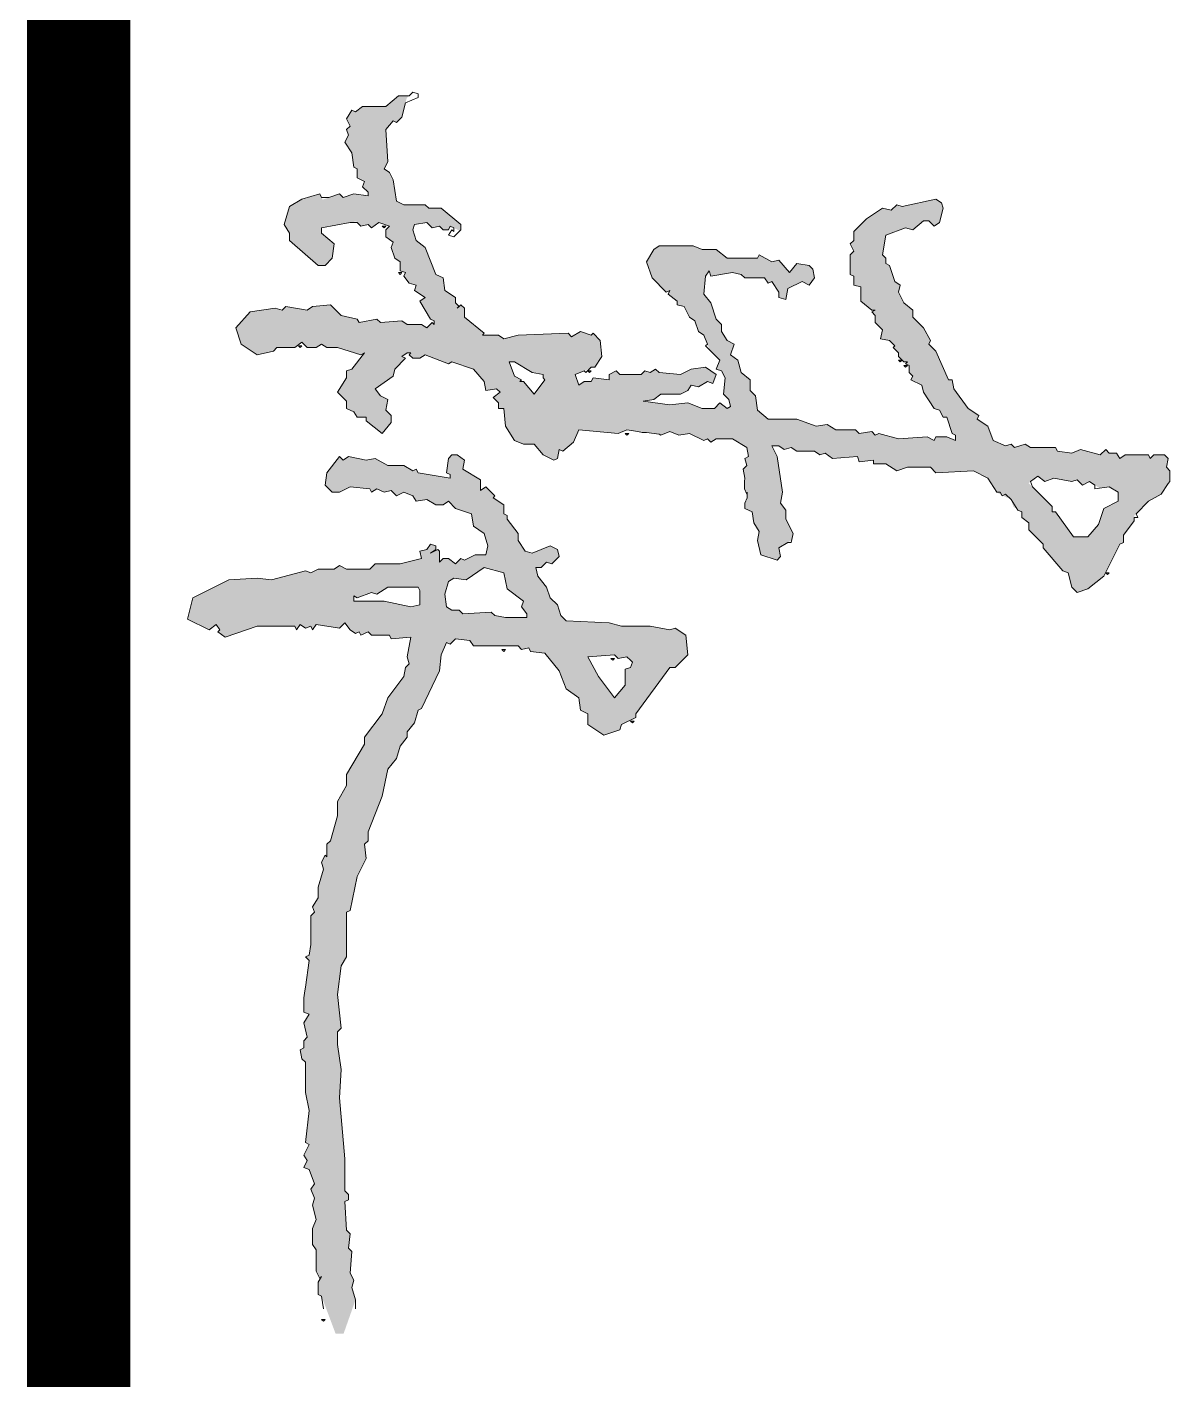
# Model space of a CAD drawing. Extents: x 1188826 to 1909461, y 608442 to 1651179.
# Drawn here: x 1314073.3 to 1314228.1, y 622361.6 to 622544.8 of the extents above; entities that cross this region are included whole.
import ezdxf

# ---------------------------------------------------------------- set-up
doc = ezdxf.new("R2010")
doc.units = 0
doc.header["$LTSCALE"] = 1000
doc.header["$MEASUREMENT"] = 0
doc.layers.add('图框', color=140, linetype='Continuous')
doc.layers.add('签名', color=7, linetype='Continuous', lineweight=18)

# ---------------------------------------------------------------- blocks, each defined once
blk = doc.blocks.new('tq123')
at = {"layer": '签名'}
h = blk.add_hatch(color=2, dxfattribs=at)
h.dxf.hatch_style = 1
h.paths.add_polyline_path([(-868.46, 7061.56), (-874.5, 7061.56), (-876.92, 7059.14), (-875.71, 7057.93), (-878.13, 7055.51), (-881.76, 7055.51), (-886.6, 7048.25), (-895.07, 7047.04), (-897.49, 7042.21), (-915.63, 7034.95), (-920.47, 7028.9), (-927.73, 7026.48), (-931.36, 7027.69), (-932.56, 7036.16), (-928.94, 7039.79), (-930.15, 7044.62), (-927.73, 7047.04), (-927.73, 7050.67), (-930.15, 7051.88), (-926.92, 7058.33), (-927.73, 7059.14), (-931.36, 7059.14), (-942.24, 7045.83), (-942.24, 7037.37), (-944.66, 7034.95), (-944.66, 7020.43), (-947.08, 7015.59), (-961.6, 7013.18), (-966.43, 7010.76), (-968.85, 7007.13), (-973.69, 7009.55), (-995.46, 7008.34), (-1001.51, 7013.18), (-1000.3, 7015.59), (-1003.93, 7019.22), (-1016.83, 7022.45), (-1018.45, 7024.06), (-1018.45, 7016.8), (-1011.19, 7008.34), (-1011.19, 6992.61), (-1007.56, 6987.77), (-1008.77, 6985.35), (-1002.72, 6981.73), (-997.88, 6984.14), (-995.46, 6981.73), (-991.84, 6982.94), (-987, 6980.52), (-979.74, 6985.35), (-970.06, 6986.56), (-968.85, 6988.98), (-962.8, 6988.98), (-960.39, 6993.82), (-956.76, 6992.61), (-953.13, 6996.24), (-950.71, 6996.24), (-951.92, 6986.56), (-949.5, 6979.31), (-951.92, 6976.89), (-948.12, 6965.48), (-951.92, 6963.58), (-948.29, 6951.49), (-943.45, 6943.02), (-931.36, 6939.39), (-925.31, 6943.02), (-920.47, 6943.02), (-903.53, 6962.37), (-903.53, 6967.21), (-908.37, 6972.05), (-918.05, 6973.26), (-925.31, 6964.79), (-928.94, 6964.79), (-933.33, 6988.22), (-930.15, 6991.4), (-931.36, 6996.24), (-928.94, 6998.66), (-932.56, 7003.5), (-930.15, 7010.76), (-927.73, 7008.34), (-922.89, 7008.34), (-919.26, 7013.18), (-915.63, 7011.97), (-908.37, 7014.38), (-905.95, 7018.01), (-899.91, 7018.01), (-898.7, 7021.64), (-896.28, 7020.43), (-891.44, 7024.06), (-890.23, 7028.9), (-886.6, 7027.69), (-881.76, 7034.95), (-879.34, 7031.32), (-867.25, 7038.58), (-866.04, 7041), (-863.62, 7041), (-864.83, 7039.79), (-861.2, 7036.16), (-863.62, 7032.53), (-863.62, 7022.85), (-866.04, 7019.22), (-864.83, 7004.71), (-867.25, 7002.29), (-864.83, 6990.19), (-867.25, 6988.98), (-869.67, 6978.1), (-876.92, 6970.84), (-875.71, 6958.74), (-873.29, 6955.11), (-875.71, 6940.6), (-873.29, 6938.18), (-874.5, 6933.34), (-872.08, 6916.41), (-861.2, 6906.73), (-850.31, 6910.36), (-843.05, 6921.25), (-845.47, 6932.13), (-847.89, 6934.55), (-847.89, 6946.65), (-851.52, 6951.49), (-847.89, 6955.11), (-847.89, 6961.16), (-850.31, 6964.79), (-847.89, 6968.42), (-847.89, 6975.68), (-843.05, 6991.4), (-844.26, 6993.82), (-833.38, 6985.35), (-832.17, 6981.73), (-827.33, 6981.73), (-817.65, 6975.68), (-811.6, 6981.73), (-806.77, 6981.73), (-804.35, 6986.56), (-800.72, 6988.98), (-800.72, 6995.03), (-798.3, 6995.03), (-789.83, 7005.92), (-797.09, 7011.97), (-801.93, 7011.97), (-805.56, 7008.34), (-812.81, 7009.55), (-815.23, 7004.71), (-820.07, 7001.08), (-828.54, 7013.18), (-833.38, 7014.38), (-840.64, 7021.64), (-841.84, 7019.22), (-844.26, 7022.85), (-844.26, 7025.27), (-843.05, 7024.06), (-840.64, 7026.48), (-840.64, 7031.32), (-843.05, 7034.95), (-837.01, 7050.67), (-838.22, 7053.09), (-833.38, 7067.61), (-824.91, 7074.86), (-818.86, 7076.07), (-820.07, 7083.33), (-817.65, 7085.75), (-814.02, 7080.91), (-810.4, 7084.54), (-806.77, 7084.54), (-806.77, 7088.17), (-800.05, 7088.84), (-799.51, 7089.38), (-799.07, 7088.94), (-794.67, 7089.38), (-784.99, 7095.43), (-782.57, 7101.48), (-782.57, 7108.73), (-775.32, 7114.78), (-771.69, 7122.04), (-772.9, 7124.46), (-778.95, 7125.67), (-777.74, 7128.09), (-783.78, 7135.34), (-792.25, 7138.97), (-789.83, 7165.58), (-792.25, 7171.63), (-790.52, 7182.05), (-790.48, 7184.69), (-789.28, 7193.15), (-788.62, 7194.62), (-791.04, 7200.66), (-788.62, 7206.71), (-789.83, 7213.97), (-784.99, 7223.65), (-786.2, 7226.06), (-783.78, 7228.48), (-786.2, 7232.11), (-786.2, 7243), (-780.16, 7252.68), (-774.11, 7253.89), (-772.9, 7251.47), (-768.06, 7252.68), (-765.64, 7250.26), (-759.59, 7251.47), (-757.83, 7251.3), (-752.99, 7251.3), (-748.71, 7252.68), (-748.1, 7252.93), (-744.47, 7252.93), (-742.66, 7251.47), (-739.03, 7251.47), (-736.61, 7256.3), (-729.35, 7257.51), (-723.3, 7261.14), (-717.26, 7259.93), (-707.58, 7262.35), (-703.95, 7273.24), (-706.37, 7275.66), (-712.42, 7274.45), (-717.7, 7283.25), (-722.09, 7284.13), (-731.77, 7279.29), (-737.82, 7279.29), (-742.66, 7275.66), (-749.92, 7276.87), (-774.11, 7273.24), (-781.36, 7269.61), (-781.36, 7274.45), (-778.95, 7278.08), (-780.16, 7282.92), (-777.74, 7286.54), (-777.74, 7298.64), (-775.32, 7302.27), (-776.53, 7305.9), (-772.9, 7310.74), (-774.11, 7327.67), (-770.48, 7328.88), (-771.69, 7338.56), (-769.27, 7338.56), (-769.27, 7347.02), (-764.43, 7354.28), (-766.85, 7361.54), (-766.85, 7377.26), (-763.22, 7380.89), (-764.43, 7406.3), (-759.59, 7415.97), (-749.92, 7422.02), (-747.69, 7426.04), (-745.08, 7431.7), (-740.12, 7433.35), (-736.61, 7438.95), (-732.98, 7438.95), (-729.35, 7443.79), (-724.51, 7443.79), (-714.84, 7453.47), (-712.42, 7453.47), (-696.69, 7466.78), (-695.48, 7470.4), (-685.81, 7472.82), (-682.18, 7476.45), (-684.6, 7483.71), (-693.06, 7494.6), (-714.84, 7505.48), (-716.05, 7507.9), (-720.88, 7507.9), (-730.56, 7515.16), (-734.19, 7515.16), (-743.87, 7524.84), (-748.71, 7533.3), (-757.78, 7539.35), (-764.43, 7539.35), (-766.85, 7536.93), (-772.9, 7538.14), (-775.32, 7535.72), (-775.32, 7528.46), (-772.9, 7526.05), (-775.32, 7524.84), (-775.32, 7509.11), (-772.9, 7505.48), (-776.53, 7503.06), (-776.53, 7498.22), (-778.95, 7495.81), (-775.32, 7492.18), (-778.95, 7478.87), (-776.53, 7472.82), (-777.74, 7463.15), (-780.16, 7461.94), (-780.16, 7445), (-782.57, 7441.37), (-780.16, 7434.12), (-782.57, 7431.7), (-781.36, 7428.07), (-784.99, 7419.6), (-794.67, 7415.97), (-799.51, 7408.71), (-801.93, 7409.92), (-806.77, 7402.67), (-820.07, 7392.99), (-826.12, 7391.78), (-826.12, 7389.36), (-845.47, 7380.89), (-850.31, 7376.06), (-852.73, 7377.26), (-861.2, 7372.43), (-868.46, 7365.17), (-873.29, 7365.17), (-878.13, 7359.12), (-885.39, 7355.49), (-890.23, 7356.7), (-892.65, 7353.07), (-903.53, 7349.44), (-904.74, 7347.02), (-908.37, 7347.02), (-910.79, 7344.61), (-924.1, 7347.02), (-928.94, 7360.33), (-927.73, 7365.17), (-933.77, 7372.43), (-933.77, 7376.06), (-930.15, 7379.68), (-932.56, 7383.31), (-942.24, 7385.73), (-945.87, 7384.52), (-948.29, 7380.89), (-943.45, 7357.91), (-944.66, 7354.28), (-941.03, 7350.65), (-942.24, 7344.61), (-934.98, 7333.72), (-926.52, 7325.25), (-920.47, 7325.25), (-918.05, 7322.83), (-913.21, 7325.25), (-910.79, 7322.83), (-897.49, 7322.83), (-896.28, 7325.25), (-890.23, 7325.25), (-889.02, 7330.09), (-879.34, 7330.09), (-873.29, 7337.35), (-873.29, 7339.77), (-872.08, 7337.35), (-869.67, 7339.77), (-864.83, 7339.77), (-859.99, 7344.61), (-853.94, 7343.4), (-852.73, 7349.44), (-849.1, 7353.07), (-847.89, 7351.86), (-844.26, 7355.49), (-841.84, 7355.49), (-838.22, 7359.12), (-838.22, 7361.54), (-837.01, 7360.33), (-835.8, 7362.75), (-830.96, 7362.75), (-828.54, 7365.17), (-826.12, 7363.96), (-822.49, 7371.22), (-817.65, 7372.43), (-806.77, 7379.68), (-805.56, 7383.31), (-800.72, 7385.73), (-800.72, 7388.15), (-789.83, 7391.78), (-788.62, 7394.2), (-784.99, 7394.2), (-787.41, 7388.15), (-787.41, 7380.89), (-784.99, 7379.68), (-787.41, 7374.85), (-786.2, 7355.49), (-789.83, 7342.19), (-788.62, 7339.77), (-791.04, 7337.35), (-789.83, 7328.88), (-792.25, 7326.46), (-792.25, 7313.16), (-795.88, 7307.11), (-794.67, 7299.85), (-799.51, 7286.54), (-799.51, 7267.19), (-805.56, 7259.93), (-815.23, 7258.72), (-818.86, 7255.1), (-826.12, 7255.1), (-830.96, 7249.05), (-839.43, 7246.63), (-843.05, 7241.79), (-850.31, 7244.21), (-852.73, 7239.37), (-858.78, 7235.74), (-863.62, 7235.74), (-867.25, 7232.11), (-878.13, 7228.48), (-884.18, 7223.65), (-896.28, 7224.86), (-899.91, 7227.27), (-896.28, 7228.48), (-898.7, 7243), (-897.49, 7249.05), (-895.07, 7251.47), (-895.07, 7264.77), (-891.44, 7267.19), (-892.65, 7269.61), (-885.39, 7274.45), (-881.76, 7274.45), (-880.55, 7279.29), (-887.81, 7280.5), (-892.65, 7290.17), (-890.23, 7295.01), (-895.07, 7298.64), (-901.12, 7297.43), (-903.53, 7295.01), (-904.74, 7286.54), (-898.7, 7281.71), (-907.16, 7274.45), (-905.95, 7269.61), (-910.79, 7261.14), (-908.37, 7259.93), (-908.37, 7239.37), (-914.42, 7232.11), (-914.42, 7222.44), (-916.84, 7216.39), (-916.84, 7193.41), (-914.42, 7189.78), (-905.95, 7184.94), (-895.07, 7188.57), (-885.39, 7198.24), (-886.6, 7200.66), (-884.18, 7199.45), (-879.34, 7205.5), (-876.92, 7205.5), (-875.71, 7210.34), (-868.46, 7213.97), (-866.04, 7217.6), (-858.78, 7220.02), (-856.36, 7223.65), (-846.28, 7227.68), (-839.43, 7234.53), (-833.38, 7232.11), (-832.17, 7235.74), (-827.33, 7238.16), (-816.44, 7236.95), (-812.81, 7240.58), (-807.98, 7241.79), (-806.77, 7239.37), (-810.4, 7234.53), (-806.77, 7230.9), (-806.77, 7222.44), (-810.4, 7212.76), (-809.19, 7200.66), (-811.6, 7182.52), (-812.81, 7189.78), (-816.44, 7194.62), (-816.44, 7207.92), (-818.86, 7212.76), (-822.49, 7215.18), (-821.28, 7220.02), (-824.91, 7226.06), (-823.7, 7229.69), (-829.75, 7232.11), (-834.59, 7224.86), (-833.38, 7215.18), (-829.75, 7207.92), (-830.96, 7193.41), (-833.38, 7190.99), (-830.96, 7187.36), (-832.17, 7183.73), (-829.75, 7181.31), (-829.75, 7166.79), (-832.17, 7164.38), (-829.75, 7159.54), (-826.12, 7159.54), (-827.33, 7148.65), (-824.91, 7147.44), (-824.91, 7142.6), (-822.49, 7138.97), (-829.75, 7136.55), (-833.78, 7146.63), (-834.59, 7147.44), (-834.59, 7149.86), (-841.84, 7154.7), (-852.73, 7153.49), (-857.57, 7148.65), (-856.36, 7147.44), (-858.78, 7140.18), (-855.15, 7134.14), (-857.57, 7131.72), (-856.36, 7097.85), (-853.94, 7088.17), (-856.36, 7084.54), (-856.36, 7073.66), (-857.57, 7074.86)])
h.paths.add_polyline_path([(-838.22, 7091.8), (-838.22, 7095.43), (-830.96, 7107.52), (-829.75, 7114.78), (-827.33, 7114.78), (-826.12, 7115.99), (-816.44, 7108.73), (-824.91, 7101.48), (-824.91, 7099.06), (-826.12, 7100.27), (-828.54, 7095.43)], flags=16)
h.paths.add_polyline_path([(-760.8, 7449.84), (-757.17, 7454.68), (-759.59, 7460.73), (-757.17, 7472.82), (-758.38, 7476.45), (-754.75, 7480.08), (-757.17, 7484.92), (-752.72, 7491.6), (-753.54, 7498.22), (-749.92, 7504.27), (-743.87, 7504.27), (-739.03, 7494.6), (-728.14, 7490.97), (-719.68, 7483.71), (-719.68, 7474.03), (-736.61, 7461.94), (-736.61, 7459.52), (-740.24, 7459.52), (-756.14, 7443.62)], flags=16)
h = blk.add_hatch(color=2, dxfattribs=at)
h.dxf.hatch_style = 1
h.paths.add_polyline_path([(-670.08, 7053.09), (-672.5, 7049.46), (-680.97, 7048.25), (-689.44, 7050.67), (-691.85, 7054.3), (-690.64, 7062.77), (-699.11, 7074.86), (-695.48, 7088.17), (-684.6, 7090.59), (-676.13, 7101.48), (-672.5, 7100.27), (-667.66, 7103.9), (-665.24, 7103.9), (-665.24, 7089.38), (-666.45, 7082.12), (-668.87, 7079.7), (-667.66, 7060.35), (-670.08, 7057.93)], flags=16)
h.paths.add_polyline_path([(-673.71, 7031.32), (-672.5, 7025.27), (-676.13, 7007.13), (-676.13, 6986.56), (-679.76, 6986.56), (-678.55, 6988.98), (-682.18, 6998.66), (-680.97, 7002.29), (-685.81, 7009.55), (-685.81, 7030.11), (-683.39, 7031.32)], flags=16)
h.paths.add_polyline_path([(-638.63, 7145.02), (-639.84, 7163.17), (-637.42, 7165.58), (-638.63, 7171.63), (-636.21, 7174.05), (-635, 7175.26), (-631.37, 7174.05), (-630.16, 7170.42), (-619.28, 7170.42), (-610.81, 7163.17), (-625.33, 7152.28)], flags=16)
h.paths.add_polyline_path([(-637.42, 7160.75), (-637.42, 7163.17), (-636.21, 7161.96)], flags=0)
h.paths.add_polyline_path([(-180.25, 6974.28), (-180.22, 6979.67), (-203.18, 6987.77), (-211.64, 6985.35), (-216.48, 6986.56), (-221.32, 6984.14), (-235.84, 6985.35), (-238.25, 6982.94), (-247.93, 6984.14), (-250.35, 6981.73), (-269.7, 6980.52), (-270.91, 6982.94), (-274.54, 6982.94), (-276.96, 6980.52), (-298.73, 6980.52), (-339.86, 6976.89), (-359.21, 6978.1), (-376.15, 6975.68), (-384.62, 6975.68), (-387.04, 6978.1), (-410.02, 6975.68), (-429.37, 6978.1), (-435.42, 6981.73), (-465.66, 6981.73), (-466.87, 6984.14), (-489.85, 6988.98), (-501.95, 6995.03), (-511.62, 6993.82), (-514.04, 6996.24), (-520.09, 6996.24), (-544.28, 7005.92), (-562.43, 7009.55), (-569.68, 7015.59), (-578.15, 7018.01), (-584.2, 7022.85), (-587.83, 7022.85), (-593.88, 7027.69), (-602.34, 7030.11), (-603.55, 7032.53), (-628.96, 7044.62), (-639.84, 7045.83), (-648.31, 7049.46), (-647.1, 7051.88), (-650.73, 7055.51), (-649.52, 7065.19), (-645.89, 7067.61), (-645.89, 7097.85), (-643.47, 7100.27), (-644.68, 7105.1), (-642.26, 7106.31), (-641.05, 7115.99), (-628.96, 7125.67), (-616.86, 7130.51), (-610.81, 7138.97), (-602.34, 7140.18), (-599.92, 7145.02), (-592.67, 7145.02), (-585.41, 7155.91), (-589.04, 7166.79), (-592.67, 7168), (-597.51, 7177.68), (-599.92, 7177.68), (-631.37, 7200.66), (-631.37, 7204.29), (-639.84, 7212.76), (-653.15, 7211.55), (-657.99, 7204.29), (-656.78, 7200.66), (-659.2, 7187.36), (-659.2, 7168), (-661.61, 7159.54), (-662.82, 7130.51), (-666.45, 7126.88), (-673.71, 7124.46), (-678.55, 7119.62), (-685.81, 7117.2), (-693.06, 7111.15), (-699.11, 7109.94), (-699.11, 7113.57), (-702.74, 7117.2), (-701.53, 7120.83), (-706.37, 7125.67), (-711.21, 7124.46), (-713.63, 7119.62), (-708.79, 7107.52), (-710, 7102.69), (-717.26, 7097.85), (-722.09, 7097.85), (-731.77, 7090.59), (-734.19, 7090.59), (-735.4, 7088.17), (-741.45, 7088.17), (-746.29, 7080.91), (-747.5, 7082.12), (-753.54, 7076.07), (-751.12, 7072.45), (-758.38, 7072.45), (-765.64, 7060.35), (-771.69, 7061.56), (-775.32, 7056.72), (-775.32, 7053.09), (-772.9, 7050.67), (-763.22, 7049.46), (-762.01, 7051.88), (-759.59, 7051.88), (-763.22, 7030.11), (-765.64, 7028.9), (-764.43, 7026.48), (-768.06, 7020.43), (-768.06, 7009.55), (-772.9, 7001.08), (-771.69, 6995.03), (-774.11, 6982.94), (-771.69, 6979.31), (-774.11, 6976.89), (-763.22, 6968.42), (-754.75, 6967.21), (-749.92, 6972.05), (-749.92, 6976.89), (-753.54, 6984.14), (-752.33, 6997.45), (-749.92, 6998.66), (-752.33, 7002.29), (-749.92, 7007.13), (-751.12, 7011.97), (-747.5, 7015.59), (-749.92, 7020.43), (-747.5, 7026.48), (-743.87, 7028.9), (-745.08, 7036.16), (-741.45, 7042.21), (-741.45, 7047.04), (-743.87, 7050.67), (-739.03, 7055.51), (-735.4, 7066.4), (-726.93, 7067.61), (-722.09, 7074.86), (-713.63, 7077.28), (-707.58, 7076.07), (-707.58, 7068.82), (-703.95, 7061.56), (-705.16, 7059.14), (-701.53, 7055.51), (-705.16, 7050.67), (-705.16, 7047.04), (-702.74, 7044.62), (-710, 7044.62), (-711.21, 7043.42), (-708.79, 7038.58), (-711.21, 7042.21), (-713.63, 7042.21), (-714.84, 7038.58), (-711.21, 7036.16), (-710, 7031.32), (-705.16, 7032.53), (-701.53, 7018.01), (-701.53, 7001.08), (-697.9, 6997.45), (-697.9, 6981.73), (-700.32, 6976.89), (-697.9, 6973.26), (-697.9, 6962.37), (-695.48, 6957.53), (-696.69, 6953.9), (-690.64, 6930.92), (-691.85, 6921.25), (-690.64, 6901.89), (-678.55, 6877.7), (-664.03, 6874.07), (-656.78, 6888.59), (-660.4, 6893.42), (-656.78, 6895.84), (-655.57, 6894.63), (-651.94, 6899.47), (-659.2, 6921.25), (-659.2, 6946.65), (-656.78, 6947.86), (-660.4, 6950.28), (-657.99, 6953.9), (-659.2, 6957.53), (-656.78, 6958.74), (-660.4, 6961.16), (-657.99, 6976.89), (-661.61, 6980.52), (-656.78, 6984.14), (-654.36, 6987.77), (-655.57, 6990.19), (-653.15, 6991.4), (-655.57, 6996.24), (-653.15, 6998.66), (-653.15, 7010.76), (-650.73, 7011.97), (-651.94, 7025.27), (-638.63, 7022.85), (-633.79, 7024.06), (-631.37, 7021.64), (-625.33, 7020.43), (-610.81, 7009.55), (-599.92, 7005.92), (-584.2, 6993.82), (-579.36, 6993.82), (-558.8, 6981.73), (-551.54, 6981.73), (-540.65, 6975.68), (-530.98, 6975.68), (-514.04, 6970.84), (-511.62, 6968.42), (-503.16, 6968.42), (-504.37, 6967.21), (-499.53, 6964.79), (-494.69, 6966), (-482.59, 6962.37), (-475.34, 6962.37), (-469.29, 6958.74), (-465.66, 6959.95), (-463.24, 6957.53), (-443.89, 6957.53), (-436.63, 6956.32), (-435.42, 6953.9), (-433, 6956.32), (-414.86, 6953.9), (-411.46, 6953.31), (-407.6, 6952.7), (-397.92, 6952.7), (-396.71, 6956.32), (-390.66, 6952.7), (-380.99, 6955.11), (-378.57, 6952.7), (-373.73, 6952.7), (-372.52, 6950.28), (-366.47, 6951.49), (-364.05, 6953.9), (-343.49, 6953.9), (-331.39, 6956.32), (-309.62, 6953.9), (-308.41, 6956.32), (-301.15, 6952.7), (-297.52, 6955.11), (-292.69, 6952.7), (-291.48, 6956.32), (-281.8, 6959.95), (-278.17, 6957.53), (-272.12, 6959.95), (-267.28, 6958.74), (-257.61, 6961.16), (-251.56, 6958.74), (-240.67, 6958.74), (-237.04, 6961.16), (-222.53, 6961.16), (-217.69, 6963.58), (-218.9, 6964.79), (-215.27, 6962.37), (-206.8, 6962.37), (-205.6, 6964.79)])
at = {"layer": '图框', "const_width": 70}
blk.add_lwpolyline([(-6995.07, 6800.33), (4.93, 6800.33)], dxfattribs=at)
at = {"layer": '签名', "color": 2, "elevation": 9704994.47}
for points in [[(-755.96, 7538.14), (-757.17, 7539.35), (-764.43, 7539.35), (-766.85, 7536.93), (-772.9, 7538.14), (-775.32, 7535.72), (-775.32, 7528.46), (-772.9, 7526.05), (-775.32, 7524.84), (-775.32, 7509.11), (-772.9, 7505.48), (-776.53, 7503.06), (-776.53, 7498.22), (-778.95, 7495.81), (-775.32, 7492.18), (-778.95, 7478.87), (-776.53, 7472.82), (-777.74, 7463.15), (-780.16, 7461.94), (-780.16, 7445), (-782.57, 7441.37), (-780.16, 7434.12), (-782.57, 7431.7), (-781.36, 7428.07), (-784.99, 7419.6), (-794.67, 7415.97), (-799.51, 7408.71), (-801.93, 7409.92), (-806.77, 7402.67), (-820.07, 7392.99), (-826.12, 7391.78), (-826.12, 7389.36), (-845.47, 7380.89), (-850.31, 7376.06), (-852.73, 7377.26), (-861.2, 7372.43), (-868.46, 7365.17), (-873.29, 7365.17), (-878.13, 7359.12), (-885.39, 7355.49), (-890.23, 7356.7), (-892.65, 7353.07), (-903.53, 7349.44), (-904.74, 7347.02), (-908.37, 7347.02), (-910.79, 7344.61), (-924.1, 7347.02), (-928.94, 7360.33), (-927.73, 7365.17), (-933.77, 7372.43), (-933.77, 7376.06), (-930.15, 7379.68), (-932.56, 7383.31), (-942.24, 7385.73), (-945.87, 7384.52), (-948.29, 7380.89), (-943.45, 7357.91), (-944.66, 7354.28), (-941.03, 7350.65), (-942.24, 7344.61), (-934.98, 7333.72), (-926.52, 7325.25), (-920.47, 7325.25), (-918.05, 7322.83), (-913.21, 7325.25), (-910.79, 7322.83), (-897.49, 7322.83), (-896.28, 7325.25), (-890.23, 7325.25), (-889.02, 7330.09), (-879.34, 7330.09), (-873.29, 7337.35), (-873.29, 7339.77), (-872.08, 7337.35), (-869.67, 7339.77), (-864.83, 7339.77), (-859.99, 7344.61), (-853.94, 7343.4), (-852.73, 7349.44), (-849.1, 7353.07), (-847.89, 7351.86), (-844.26, 7355.49), (-841.84, 7355.49), (-838.22, 7359.12), (-838.22, 7361.54), (-837.01, 7360.33), (-835.8, 7362.75), (-830.96, 7362.75), (-828.54, 7365.17), (-826.12, 7363.96), (-822.49, 7371.22), (-817.65, 7372.43), (-806.77, 7379.68), (-805.56, 7383.31), (-800.72, 7385.73), (-800.72, 7388.15), (-789.83, 7391.78), (-788.62, 7394.2), (-784.99, 7394.2), (-787.41, 7388.15), (-787.41, 7380.89), (-784.99, 7379.68), (-787.41, 7374.85), (-786.2, 7355.49), (-789.83, 7342.19), (-788.62, 7339.77), (-791.04, 7337.35), (-789.83, 7328.88), (-792.25, 7326.46), (-792.25, 7313.16), (-795.88, 7307.11), (-794.67, 7299.85), (-799.51, 7286.54), (-799.51, 7267.19), (-805.56, 7259.93), (-815.23, 7258.72), (-818.86, 7255.1), (-826.12, 7255.1), (-830.96, 7249.05), (-839.43, 7246.63), (-843.05, 7241.79), (-850.31, 7244.21), (-852.73, 7239.37), (-858.78, 7235.74), (-863.62, 7235.74), (-867.25, 7232.11), (-878.13, 7228.48), (-884.18, 7223.65), (-896.28, 7224.86), (-899.91, 7227.27), (-896.28, 7228.48), (-898.7, 7243), (-897.49, 7249.05), (-895.07, 7251.47), (-895.07, 7264.77), (-891.44, 7267.19), (-892.65, 7269.61), (-885.39, 7274.45), (-881.76, 7274.45), (-880.55, 7279.29), (-887.81, 7280.5), (-892.65, 7290.17), (-890.23, 7295.01), (-895.07, 7298.64), (-901.12, 7297.43), (-903.53, 7295.01), (-904.74, 7286.54), (-898.7, 7281.71), (-907.16, 7274.45), (-905.95, 7269.61), (-910.79, 7261.14), (-908.37, 7259.93), (-908.37, 7239.37), (-914.42, 7232.11), (-914.42, 7222.44), (-916.84, 7216.39), (-916.84, 7193.41), (-914.42, 7189.78), (-905.95, 7184.94), (-895.07, 7188.57), (-885.39, 7198.24), (-886.6, 7200.66), (-884.18, 7199.45), (-879.34, 7205.5), (-876.92, 7205.5), (-875.71, 7210.34), (-868.46, 7213.97), (-866.04, 7217.6), (-858.78, 7220.02), (-856.36, 7223.65), (-850.31, 7226.06), (-849.1, 7224.86), (-839.43, 7234.53), (-833.38, 7232.11), (-832.17, 7235.74), (-827.33, 7238.16), (-816.44, 7236.95), (-812.81, 7240.58), (-807.98, 7241.79), (-806.77, 7239.37), (-810.4, 7234.53), (-806.77, 7230.9), (-806.77, 7222.44), (-810.4, 7212.76), (-809.19, 7200.66), (-811.6, 7182.52), (-812.81, 7189.78), (-816.44, 7194.62), (-816.44, 7207.92), (-818.86, 7212.76), (-822.49, 7215.18), (-821.28, 7220.02), (-824.91, 7226.06), (-823.7, 7229.69), (-829.75, 7232.11), (-834.59, 7224.86), (-833.38, 7215.18), (-829.75, 7207.92), (-830.96, 7193.41), (-833.38, 7190.99), (-830.96, 7187.36), (-832.17, 7183.73), (-829.75, 7181.31), (-829.75, 7166.79), (-832.17, 7164.38), (-829.75, 7159.54), (-826.12, 7159.54), (-827.33, 7148.65), (-824.91, 7147.44), (-824.91, 7142.6), (-822.49, 7138.97), (-829.75, 7136.55), (-832.17, 7142.6), (-830.96, 7143.81), (-834.59, 7147.44), (-834.59, 7149.86), (-841.84, 7154.7), (-852.73, 7153.49), (-857.57, 7148.65), (-856.36, 7147.44), (-858.78, 7140.18), (-855.15, 7134.14), (-857.57, 7131.72), (-856.36, 7097.85), (-853.94, 7088.17), (-856.36, 7084.54), (-856.36, 7073.66), (-857.57, 7074.86), (-868.46, 7061.56), (-874.5, 7061.56), (-876.92, 7059.14), (-874.5, 7056.72), (-875.71, 7057.93), (-878.13, 7055.51), (-881.76, 7055.51), (-886.6, 7048.25), (-895.07, 7047.04), (-897.49, 7042.21), (-915.63, 7034.95), (-920.47, 7028.9), (-927.73, 7026.48), (-931.36, 7027.69), (-932.56, 7036.16), (-928.94, 7039.79), (-930.15, 7044.62), (-927.73, 7047.04), (-927.73, 7050.67), (-930.15, 7051.88), (-928.94, 7054.3), (-926.52, 7054.3), (-927.73, 7053.09), (-924.1, 7050.67), (-922.89, 7054.3), (-927.73, 7059.14), (-931.36, 7059.14), (-942.24, 7045.83), (-942.24, 7037.37), (-944.66, 7034.95), (-944.66, 7020.43), (-947.08, 7015.59), (-961.6, 7013.18), (-966.43, 7010.76), (-968.85, 7007.13), (-973.69, 7009.55), (-995.46, 7008.34), (-1001.51, 7013.18), (-1000.3, 7015.59), (-1003.93, 7019.22), (-1013.61, 7021.64), (-1017.24, 7030.11), (-1019.66, 7030.11), (-1020.87, 7026.48), (-1018.45, 7024.06), (-1018.45, 7016.8), (-1011.19, 7008.34), (-1011.19, 6992.61), (-1007.56, 6987.77), (-1008.77, 6985.35), (-1002.72, 6981.73), (-997.88, 6984.14), (-995.46, 6981.73), (-991.84, 6982.94), (-987, 6980.52), (-979.74, 6985.35), (-970.06, 6986.56), (-968.85, 6988.98), (-962.8, 6988.98), (-960.39, 6993.82), (-956.76, 6992.61), (-953.13, 6996.24), (-950.71, 6996.24), (-951.92, 6986.56), (-949.5, 6979.31), (-951.92, 6976.89), (-949.5, 6969.63), (-949.5, 6964.79), (-951.92, 6963.58), (-948.29, 6951.49), (-943.45, 6943.02), (-931.36, 6939.39), (-925.31, 6943.02), (-920.47, 6943.02), (-903.53, 6962.37), (-903.53, 6967.21), (-908.37, 6972.05), (-918.05, 6973.26), (-925.31, 6964.79), (-928.94, 6964.79), (-932.56, 6984.14), (-932.56, 6988.98), (-930.15, 6991.4), (-931.36, 6996.24), (-928.94, 6998.66), (-932.56, 7003.5), (-930.15, 7010.76), (-927.73, 7008.34), (-922.89, 7008.34), (-919.26, 7013.18), (-915.63, 7011.97), (-908.37, 7014.38), (-905.95, 7018.01), (-899.91, 7018.01), (-898.7, 7021.64), (-896.28, 7020.43), (-891.44, 7024.06), (-890.23, 7028.9), (-886.6, 7027.69), (-881.76, 7034.95), (-879.34, 7031.32), (-867.25, 7038.58), (-866.04, 7041), (-863.62, 7041), (-864.83, 7039.79), (-861.2, 7036.16), (-863.62, 7032.53), (-863.62, 7022.85), (-866.04, 7019.22), (-864.83, 7004.71), (-867.25, 7002.29), (-864.83, 6990.19), (-867.25, 6988.98), (-869.67, 6978.1), (-876.92, 6970.84), (-875.71, 6958.74), (-873.29, 6955.11), (-875.71, 6940.6), (-873.29, 6938.18), (-874.5, 6933.34), (-872.08, 6916.41), (-861.2, 6906.73), (-850.31, 6910.36), (-843.05, 6921.25), (-845.47, 6932.13), (-847.89, 6934.55), (-847.89, 6946.65), (-851.52, 6951.49), (-847.89, 6955.11), (-847.89, 6961.16), (-850.31, 6964.79), (-847.89, 6968.42), (-847.89, 6975.68), (-843.05, 6991.4), (-844.26, 6993.82), (-833.38, 6985.35), (-832.17, 6981.73), (-827.33, 6981.73), (-817.65, 6975.68), (-811.6, 6981.73), (-806.77, 6981.73), (-804.35, 6986.56), (-800.72, 6988.98), (-800.72, 6995.03), (-798.3, 6995.03), (-789.83, 7005.92), (-797.09, 7011.97), (-801.93, 7011.97), (-805.56, 7008.34), (-812.81, 7009.55), (-815.23, 7004.71), (-820.07, 7001.08), (-828.54, 7013.18), (-833.38, 7014.38), (-840.64, 7021.64), (-841.84, 7019.22), (-844.26, 7022.85), (-844.26, 7025.27), (-843.05, 7024.06), (-840.64, 7026.48), (-840.64, 7031.32), (-843.05, 7034.95), (-837.01, 7050.67), (-838.22, 7053.09), (-833.38, 7067.61), (-824.91, 7074.86), (-818.86, 7076.07), (-820.07, 7083.33), (-817.65, 7085.75), (-814.02, 7080.91), (-810.4, 7084.54), (-806.77, 7084.54), (-806.77, 7088.17), (-794.67, 7089.38), (-784.99, 7095.43), (-782.57, 7101.48), (-782.57, 7108.73), (-775.32, 7114.78), (-771.69, 7122.04), (-772.9, 7124.46), (-778.95, 7125.67), (-777.74, 7128.09), (-783.78, 7135.34), (-792.25, 7138.97), (-789.83, 7165.58), (-792.25, 7171.63), (-791.04, 7178.89), (-790.44, 7181.91), (-790.45, 7184.94), (-789.24, 7193.41), (-788.62, 7194.62), (-791.04, 7200.66), (-788.62, 7206.71), (-789.83, 7213.97), (-784.99, 7223.65), (-786.2, 7226.06), (-783.78, 7228.48), (-786.2, 7232.11), (-786.2, 7243), (-780.16, 7252.68), (-774.11, 7253.89), (-772.9, 7251.47), (-768.06, 7252.68), (-765.64, 7250.26), (-759.59, 7251.47), (-757.17, 7251.3), (-752.33, 7251.3), (-748.71, 7252.68), (-749.92, 7252.93), (-746.29, 7252.93), (-742.66, 7251.47), (-739.03, 7251.47), (-736.61, 7256.3), (-729.35, 7257.51), (-723.3, 7261.14), (-717.26, 7259.93), (-707.58, 7262.35), (-703.95, 7273.24), (-706.37, 7275.66), (-712.42, 7274.45), (-716.05, 7280.5), (-716.05, 7282.92), (-722.09, 7284.13), (-731.77, 7279.29), (-737.82, 7279.29), (-742.66, 7275.66), (-749.92, 7276.87), (-774.11, 7273.24), (-781.36, 7269.61), (-781.36, 7274.45), (-778.95, 7278.08), (-780.16, 7282.92), (-777.74, 7286.54), (-777.74, 7298.64), (-775.32, 7302.27), (-776.53, 7305.9), (-772.9, 7310.74), (-774.11, 7327.67), (-770.48, 7328.88), (-771.69, 7338.56), (-769.27, 7338.56), (-769.27, 7347.02), (-764.43, 7354.28), (-766.85, 7361.54), (-766.85, 7377.26), (-763.22, 7380.89), (-764.43, 7406.3), (-759.59, 7415.97), (-749.92, 7422.02), (-749.92, 7424.44), (-747.5, 7425.65), (-748.71, 7428.07), (-745.08, 7431.7), (-737.82, 7436.36), (-736.61, 7438.95), (-732.98, 7438.95), (-729.35, 7443.79), (-724.51, 7443.79), (-714.84, 7453.47), (-712.42, 7453.47), (-696.69, 7466.78), (-695.48, 7470.4), (-685.81, 7472.82), (-682.18, 7476.45), (-684.6, 7483.71), (-693.06, 7494.6), (-714.84, 7505.48), (-716.05, 7507.9), (-720.88, 7507.9), (-730.56, 7515.16), (-732.98, 7515.16), (-732.98, 7517.58), (-735.4, 7516.37), (-743.87, 7524.84), (-748.71, 7533.3), (-755.96, 7538.14)], [(-749.92, 7504.27), (-743.87, 7504.27), (-739.03, 7494.6), (-728.14, 7490.97), (-719.68, 7483.71), (-719.68, 7474.03), (-736.61, 7461.94), (-736.61, 7459.52), (-740.24, 7459.52), (-753.54, 7446.21), (-757.17, 7445), (-760.8, 7449.84), (-757.17, 7454.68), (-759.59, 7460.73), (-757.17, 7472.82), (-758.38, 7476.45), (-754.75, 7480.08), (-757.17, 7484.92), (-754.75, 7488.55), (-752.33, 7488.55), (-753.54, 7498.22), (-749.92, 7504.27)], [(-694.27, 7497.02), (-695.48, 7498.22), (-695.48, 7495.81), (-694.27, 7497.02)], [(-838.22, 7356.7), (-839.43, 7357.91), (-839.43, 7355.49), (-838.22, 7356.7)], [(-834.59, 7360.33), (-835.8, 7361.54), (-835.8, 7359.12), (-834.59, 7360.33)], [(-638.63, 7211.55), (-639.84, 7212.76), (-653.15, 7211.55), (-657.99, 7204.29), (-656.78, 7200.66), (-659.2, 7187.36), (-659.2, 7168), (-661.61, 7159.54), (-662.82, 7130.51), (-666.45, 7126.88), (-673.71, 7124.46), (-678.55, 7119.62), (-685.81, 7117.2), (-693.06, 7111.15), (-699.11, 7109.94), (-699.11, 7113.57), (-702.74, 7117.2), (-701.53, 7120.83), (-706.37, 7125.67), (-711.21, 7124.46), (-713.63, 7119.62), (-708.79, 7107.52), (-710, 7102.69), (-717.26, 7097.85), (-722.09, 7097.85), (-731.77, 7090.59), (-734.19, 7090.59), (-735.4, 7088.17), (-741.45, 7088.17), (-746.29, 7080.91), (-747.5, 7082.12), (-753.54, 7076.07), (-751.12, 7072.45), (-758.38, 7072.45), (-765.64, 7060.35), (-771.69, 7061.56), (-775.32, 7056.72), (-775.32, 7053.09), (-772.9, 7050.67), (-763.22, 7049.46), (-762.01, 7051.88), (-759.59, 7051.88), (-763.22, 7030.11), (-765.64, 7028.9), (-764.43, 7026.48), (-768.06, 7020.43), (-768.06, 7009.55), (-772.9, 7001.08), (-771.69, 6995.03), (-774.11, 6982.94), (-771.69, 6979.31), (-774.11, 6976.89), (-763.22, 6968.42), (-754.75, 6967.21), (-749.92, 6972.05), (-749.92, 6976.89), (-753.54, 6984.14), (-752.33, 6997.45), (-749.92, 6998.66), (-752.33, 7002.29), (-749.92, 7007.13), (-751.12, 7011.97), (-747.5, 7015.59), (-749.92, 7020.43), (-747.5, 7026.48), (-743.87, 7028.9), (-745.08, 7036.16), (-741.45, 7042.21), (-741.45, 7047.04), (-743.87, 7050.67), (-739.03, 7055.51), (-735.4, 7066.4), (-726.93, 7067.61), (-722.09, 7074.86), (-713.63, 7077.28), (-707.58, 7076.07), (-707.58, 7068.82), (-703.95, 7061.56), (-705.16, 7059.14), (-701.53, 7055.51), (-705.16, 7050.67), (-705.16, 7047.04), (-702.74, 7044.62), (-710, 7044.62), (-711.21, 7043.42), (-708.79, 7038.58), (-711.21, 7042.21), (-713.63, 7042.21), (-714.84, 7038.58), (-711.21, 7036.16), (-710, 7031.32), (-705.16, 7032.53), (-701.53, 7018.01), (-701.53, 7001.08), (-697.9, 6997.45), (-697.9, 6981.73), (-700.32, 6976.89), (-697.9, 6973.26), (-697.9, 6962.37), (-695.48, 6957.53), (-696.69, 6953.9), (-690.64, 6930.92), (-691.85, 6921.25), (-690.64, 6901.89), (-678.55, 6877.7), (-664.03, 6874.07), (-656.78, 6888.59), (-660.4, 6893.42), (-656.78, 6895.84), (-655.57, 6894.63), (-651.94, 6899.47), (-659.2, 6921.25), (-659.2, 6946.65), (-656.78, 6947.86), (-660.4, 6950.28), (-657.99, 6953.9), (-659.2, 6957.53), (-656.78, 6958.74), (-660.4, 6961.16), (-657.99, 6976.89), (-661.61, 6980.52), (-656.78, 6984.14), (-654.36, 6987.77), (-655.57, 6990.19), (-653.15, 6991.4), (-655.57, 6996.24), (-653.15, 6998.66), (-653.15, 7010.76), (-650.73, 7011.97), (-651.94, 7025.27), (-638.63, 7022.85), (-633.79, 7024.06), (-631.37, 7021.64), (-625.33, 7020.43), (-610.81, 7009.55), (-599.92, 7005.92), (-584.2, 6993.82), (-579.36, 6993.82), (-558.8, 6981.73), (-551.54, 6981.73), (-540.65, 6975.68), (-530.98, 6975.68), (-514.04, 6970.84), (-511.62, 6968.42), (-503.16, 6968.42), (-504.37, 6967.21), (-499.53, 6964.79), (-494.69, 6966), (-482.59, 6962.37), (-475.34, 6962.37), (-469.29, 6958.74), (-465.66, 6959.95), (-463.24, 6957.53), (-443.89, 6957.53), (-436.63, 6956.32), (-435.42, 6953.9), (-433, 6956.32), (-414.86, 6953.9), (-412.44, 6953.46), (-407.6, 6952.7), (-397.92, 6952.7), (-396.71, 6956.32), (-390.66, 6952.7), (-380.99, 6955.11), (-378.57, 6952.7), (-373.73, 6952.7), (-372.52, 6950.28), (-366.47, 6951.49), (-364.05, 6953.9), (-343.49, 6953.9), (-331.39, 6956.32), (-309.62, 6953.9), (-308.41, 6956.32), (-301.15, 6952.7), (-297.52, 6955.11), (-292.69, 6952.7), (-291.48, 6956.32), (-281.8, 6959.95), (-278.17, 6957.53), (-272.12, 6959.95), (-267.28, 6958.74), (-257.61, 6961.16), (-251.56, 6958.74), (-240.67, 6958.74), (-237.04, 6961.16), (-222.53, 6961.16), (-217.69, 6963.58), (-218.9, 6964.79), (-215.27, 6962.37), (-206.8, 6962.37), (-205.6, 6964.79), (-197.13, 6966.2)], [(-197.01, 6987.77), (-203.18, 6987.77), (-211.64, 6985.35), (-216.48, 6986.56), (-221.32, 6984.14), (-235.84, 6985.35), (-238.25, 6982.94), (-247.93, 6984.14), (-250.35, 6981.73), (-269.7, 6980.52), (-270.91, 6982.94), (-274.54, 6982.94), (-276.96, 6980.52), (-298.73, 6980.52), (-339.86, 6976.89), (-359.21, 6978.1), (-376.15, 6975.68), (-384.62, 6975.68), (-387.04, 6978.1), (-410.02, 6975.68), (-429.37, 6978.1), (-435.42, 6981.73), (-465.66, 6981.73), (-466.87, 6984.14), (-489.85, 6988.98), (-501.95, 6995.03), (-511.62, 6993.82), (-514.04, 6996.24), (-520.09, 6996.24), (-544.28, 7005.92), (-562.43, 7009.55), (-569.68, 7015.59), (-578.15, 7018.01), (-584.2, 7022.85), (-587.83, 7022.85), (-593.88, 7027.69), (-602.34, 7030.11), (-603.55, 7032.53), (-628.96, 7044.62), (-639.84, 7045.83), (-648.31, 7049.46), (-647.1, 7051.88), (-650.73, 7055.51), (-649.52, 7065.19), (-645.89, 7067.61), (-645.89, 7097.85), (-643.47, 7100.27), (-644.68, 7105.1), (-642.26, 7106.31), (-641.05, 7115.99), (-628.96, 7125.67), (-616.86, 7130.51), (-610.81, 7138.97), (-602.34, 7140.18), (-599.92, 7145.02), (-592.67, 7145.02), (-585.41, 7155.91), (-589.04, 7166.79), (-592.67, 7168), (-597.51, 7177.68), (-599.92, 7177.68), (-631.37, 7200.66), (-631.37, 7204.29), (-638.63, 7211.55)], [(-788.62, 7171.63), (-789.83, 7172.84), (-789.83, 7170.42), (-788.62, 7171.63)], [(-636.21, 7174.05), (-635, 7175.26), (-631.37, 7174.05), (-630.16, 7170.42), (-619.28, 7170.42), (-610.81, 7163.17), (-625.33, 7152.28), (-638.63, 7145.02), (-639.84, 7163.17), (-637.42, 7165.58), (-638.63, 7171.63), (-636.21, 7174.05)], [(-593.88, 7175.26), (-595.09, 7176.47), (-595.09, 7174.05), (-593.88, 7175.26)], [(-636.21, 7161.96), (-637.42, 7163.17), (-637.42, 7160.75), (-636.21, 7161.96)], [(-830.96, 7146.23), (-832.17, 7147.44), (-832.17, 7145.02), (-830.96, 7146.23)], [(-829.75, 7114.78), (-827.33, 7114.78), (-826.12, 7115.99), (-816.44, 7108.73), (-824.91, 7101.48), (-824.91, 7099.06), (-826.12, 7100.27), (-828.54, 7095.43), (-838.22, 7091.8), (-838.22, 7095.43), (-830.96, 7107.52), (-829.75, 7114.78)], [(-667.66, 7103.9), (-665.24, 7103.9), (-665.24, 7089.38), (-666.45, 7082.12), (-668.87, 7079.7), (-667.66, 7060.35), (-670.08, 7057.93), (-670.08, 7053.09), (-672.5, 7049.46), (-680.97, 7048.25), (-689.44, 7050.67), (-691.85, 7054.3), (-690.64, 7062.77), (-699.11, 7074.86), (-695.48, 7088.17), (-684.6, 7090.59), (-676.13, 7101.48), (-672.5, 7100.27), (-667.66, 7103.9)], [(-642.26, 7088.17), (-643.47, 7089.38), (-643.47, 7086.96), (-642.26, 7088.17)], [(-683.39, 7031.32), (-673.71, 7031.32), (-672.5, 7025.27), (-676.13, 7007.13), (-676.13, 6986.56), (-679.76, 6986.56), (-678.55, 6988.98), (-682.18, 6998.66), (-680.97, 7002.29), (-685.81, 7009.55), (-685.81, 7030.11), (-683.39, 7031.32)], [(-897.49, 7018.01), (-898.7, 7019.22), (-898.7, 7016.8), (-897.49, 7018.01)], [(-928.94, 7007.13), (-930.15, 7008.34), (-930.15, 7005.92), (-928.94, 7007.13)], [(-188.66, 6966), (-189.87, 6967.21), (-189.87, 6964.79), (-188.66, 6966)], [(-847.89, 6950.28), (-849.1, 6951.49), (-849.1, 6949.07), (-847.89, 6950.28)]]:
    blk.add_lwpolyline(points, dxfattribs=at)

msp = doc.modelspace()

# ---------------------------------------------------------------- block references
at = {"xscale": 0.2, "yscale": 0.2, "zscale": 0.2, "rotation": 270}
msp.add_blockref('tq123', (1312720.28, 622331.78), dxfattribs=at)

doc.saveas('drawing.dxf')
